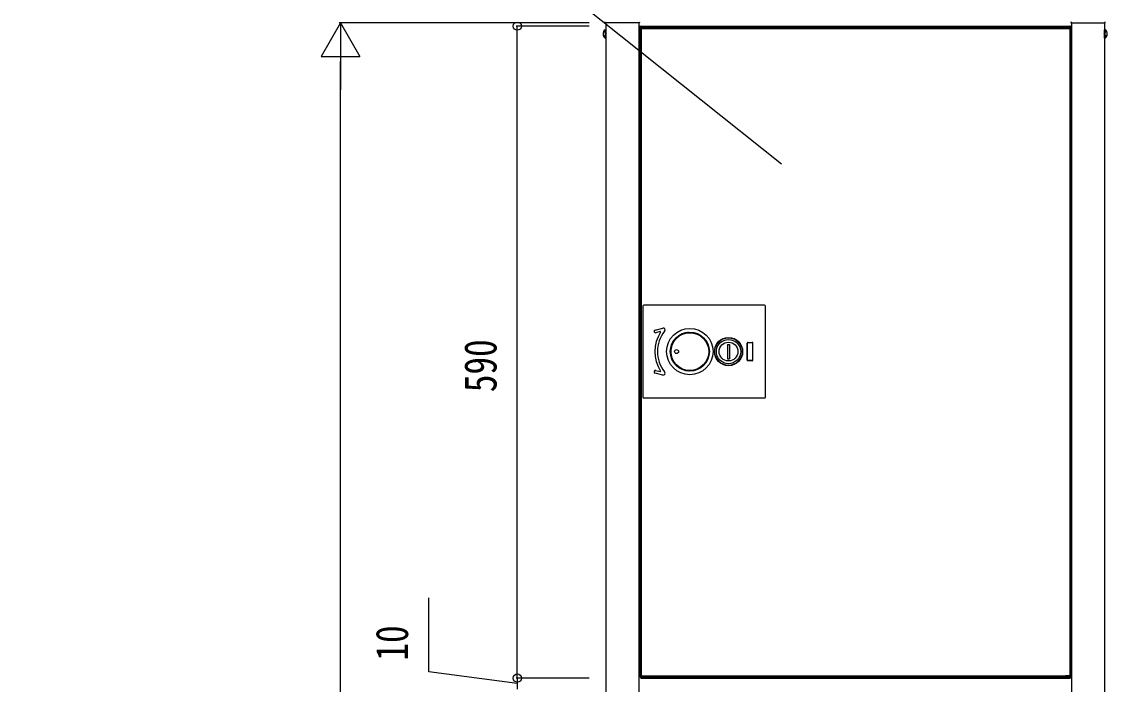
# Model space of a CAD drawing. Units: millimetres, scale not verified. Extents: x -2102 to 2102, y -1485 to 1485.
# Drawn here: x -1360 to -378, y -179 to 421 of the extents above; entities that cross this region are included whole.
import ezdxf
from ezdxf.enums import TextEntityAlignment as Align

# ---------------------------------------------------------------- set-up
doc = ezdxf.new("R2010")
doc.units = ezdxf.units.MM
doc.header["$LTSCALE"] = 8
doc.layers.add('0-3_YKK_A1', color=4, linetype='Continuous')
doc.layers.add('0-4_YKK_D', color=6, linetype='Continuous')
doc.styles.add('ＭＳ ゴシック', font='')
doc.styles.get('ＭＳ ゴシック').set_extended_font_data('MS Gothic')

msp = doc.modelspace()

# ---------------------------------------------------------------- linework, layer by layer
at = {"layer": '0-3_YKK_A1'}
for p, q in [((-832.641, 419.5), (-832.576, 420.561)), ((-831.642, 419.5), (-832.641, 419.5)), ((-832.499, 413.25), (-831.991, 413.25)), ((-801.991, 419.5), (-831.991, 419.5)), ((-831.991, 419.5), (-831.991, -1026.5)), ((-831.991, 413.25), (-831.991, 405.75)), ((-802.639, 419.5), (-831.642, 419.5)), ((-801.991, 419.5), (-801.991, -1026.5)), ((-801.491, 415.7), (-801.491, 416.5)), ((-801.491, 416.5), (-800.991, 416.5)), ((-801.491, 415.7), (-801.491, 415)), ((-800.991, 415.7), (-801.491, 415.7)), ((-801.491, 415.5), (-801.491, -171.5)), ((-800.691, 415.5), (-801.491, 415.5)), ((-801.491, 415.5), (-801.491, -171.5)), ((-800.691, 415.5), (-801.491, 415.5)), ((-801.491, 403.5), (-801.491, 415)), ((-800.991, 416.5), (-800.691, 416.5)), ((-800.991, 416.5), (-800.691, 416.5)), ((-800.991, 415.7), (-800.691, 415.7)), ((-800.991, 415.7), (-800.691, 415.7)), ((-800.491, 416.5), (-800.691, 416.5)), ((-800.691, 416.5), (-412.291, 416.5)), ((-800.691, 416.5), (-412.291, 416.5)), ((-800.691, 415.7), (-800.691, 415.5)), ((-800.691, 415.7), (-800.691, 415.5)), ((-800.691, 401.9), (-800.691, 415.5)), ((-800.691, 415.5), (-800.691, -171.5)), ((-800.691, 415.5), (-799.891, 415.5)), ((-800.691, 415.5), (-800.691, -171.5)), ((-800.691, 415.5), (-799.891, 415.5)), ((-800.691, 414.5), (-800.691, 414.3)), ((-800.691, 414.3), (-799.891, 414.3)), ((-800.491, 416.5), (-412.491, 416.5)), ((-800.491, 416.5), (-800.491, 415.7)), ((-799.891, 415.5), (-799.891, -171.5)), ((-799.891, 415.5), (-799.891, -171.5)), ((-799.891, 415.3), (-790.691, 415.3)), ((-799.891, 414.5), (-790.691, 414.5)), ((-799.891, 414.3), (-799.891, 414.5)), ((-799.891, 414.3), (-799.891, -172.3)), ((-790.691, 415.3), (-790.691, 414.5)), ((-790.62, 414.5), (-790.691, 414.5)), ((-790.62, 415.3), (-412.691, 415.3)), ((-790.62, 414.5), (-412.691, 414.5)), ((-422.791, 415.5), (-412.491, 415.5)), ((-419.491, 415.7), (-419.491, 416.5)), ((-419.491, 415.7), (-419.491, 416.5)), ((-415.491, 415.7), (-415.491, 416.5)), ((-415.491, 415.7), (-415.491, 416.5)), ((-411.491, 415.5), (-414.991, 415.5)), ((-411.491, 415.5), (-414.991, 415.5)), ((-412.691, 415.3), (-412.691, 414.5)), ((-412.491, 416.5), (-412.491, 415.7)), ((-412.491, 416.5), (-412.291, 416.5)), ((-412.491, 415.7), (-412.491, 415.5)), ((-412.491, 415.7), (-412.291, 415.7)), ((-411.991, 415.5), (-412.491, 415.5)), ((-411.991, 416.5), (-412.291, 416.5)), ((-411.991, 416.5), (-412.291, 416.5)), ((-412.291, 415.7), (-412.291, 415.5)), ((-412.291, 415.5), (-412.291, 401.9)), ((-411.991, 416.5), (-411.491, 416.5)), ((-411.991, 416.5), (-411.491, 416.5)), ((-411.491, 416.5), (-411.491, 415.7)), ((-411.491, 416.5), (-411.491, 415.7)), ((-411.491, 415.7), (-411.491, 415.5)), ((-411.491, 415.5), (-411.491, 415)), ((-411.491, 415.5), (-411.491, -171.5)), ((-411.491, 415.5), (-411.491, -171.5)), ((-411.491, 403.5), (-411.491, 415)), ((-410.991, 419.5), (-380.991, 419.5)), ((-410.991, 419.5), (-410.991, -1026.5)), ((-410.315, 419.5), (-381.311, 419.5)), ((-381.311, 419.5), (-380.313, 419.5)), ((-380.991, 419.5), (-380.991, -1026.5)), ((-380.991, 405.75), (-380.991, 413.25)), ((-380.313, 419.5), (-380.378, 420.561)), ((-801.491, 409.5), (-800.769, 408.25)), ((-801.491, 403.5), (-801.491, 409.5)), ((-801.491, 403.5), (-800.769, 404.75)), ((-800.769, 408.25), (-800.691, 408.25)), ((-800.769, 404.75), (-800.769, 408.25)), ((-800.769, 404.75), (-800.691, 404.75)), ((-799.891, 408.25), (-800.691, 408.25)), ((-799.891, 404.75), (-800.691, 404.75)), ((-412.291, 408.7), (-412.291, 363.7)), ((-412.291, 408.7), (-412.291, 363.7)), ((-411.491, 403.5), (-411.491, -172.5)), ((-380.482, 405.75), (-380.991, 405.75)), ((-800.691, 401.9), (-800.691, 401.5)), ((-800.691, 401.5), (-800.691, -171.7)), ((-412.291, 401.9), (-412.291, -172.5)), ((-411.491, 397), (-412.291, 397)), ((-411.491, 397), (-412.291, 397)), ((-411.491, 399.5), (-411.491, 400)), ((-411.491, 399.5), (-411.491, 400)), ((-411.491, 399.5), (-411.491, 397.5)), ((-411.491, 399.5), (-411.491, 397.5)), ((-798.491, 163), (-798.491, 81)), ((-688.491, 164), (-797.491, 164)), ((-687.491, 81), (-687.491, 163)), ((-787.34, 141.505), (-780.548, 143.198)), ((-782.766, 140.068), (-786.735, 139.079)), ((-722.019, 128.501), (-722.032, 115.501)), ((-722.019, 128.501), (-720.019, 128.499)), ((-720.019, 128.499), (-720.032, 115.499)), ((-704.025, 114.25), (-704.025, 129.75)), ((-703.925, 114.35), (-703.925, 129.65)), ((-703.525, 130.25), (-699.525, 130.25)), ((-703.425, 130.15), (-699.625, 130.15)), ((-699.125, 114.35), (-699.125, 129.65)), ((-699.025, 114.25), (-699.025, 129.75)), ((-722.032, 115.501), (-720.032, 115.499)), ((-699.525, 113.75), (-703.525, 113.75)), ((-699.625, 113.85), (-703.425, 113.85)), ((-780.548, 100.802), (-787.34, 102.495)), ((-786.735, 104.921), (-782.766, 103.932)), ((-797.491, 80), (-688.491, 80)), ((-412.291, -119.7), (-412.291, -164.7)), ((-412.291, -119.7), (-412.291, -164.7)), ((-411.491, -131.4), (-412.291, -131.4)), ((-411.491, -131.4), (-412.291, -131.4)), ((-411.491, -128.9), (-411.491, -128.4)), ((-411.491, -128.9), (-411.491, -128.4)), ((-411.491, -128.9), (-411.491, -130.9)), ((-411.491, -128.9), (-411.491, -130.9)), ((-800.691, -171.5), (-801.491, -171.5)), ((-800.691, -171.5), (-801.491, -171.5)), ((-800.991, -172.5), (-801.491, -172.5)), ((-800.991, -172.5), (-801.491, -172.5)), ((-800.991, -171.7), (-800.691, -171.7)), ((-800.991, -171.7), (-800.691, -171.7)), ((-800.991, -172.5), (-800.691, -172.5)), ((-800.991, -172.5), (-800.691, -172.5)), ((-800.691, -171.5), (-799.891, -171.5)), ((-800.691, -171.5), (-799.891, -171.5)), ((-800.691, -172.7), (-800.691, -171.7)), ((-800.691, -171.7), (-800.691, -172.5)), ((-800.691, -171.7), (-800.691, -172.5)), ((-800.691, -172.3), (-796.191, -172.3)), ((-412.291, -172.5), (-800.691, -172.5)), ((-412.291, -172.5), (-800.691, -172.5)), ((-799.891, -172.7), (-799.891, -172.3)), ((-799.891, -173.5), (-412.491, -173.5)), ((-785.691, -171.9), (-798.691, -171.9)), ((-796.191, -172.3), (-796.191, -172.5)), ((-796.191, -172.7), (-796.17, -172.7)), ((-794.691, -171.7), (-761.691, -171.7)), ((-793.691, -173.5), (-792.441, -172.778)), ((-787.691, -173.5), (-793.691, -173.5)), ((-792.441, -171.9), (-792.441, -172.7)), ((-792.441, -172.778), (-792.441, -172.7)), ((-788.941, -172.778), (-792.441, -172.778)), ((-788.941, -171.9), (-788.941, -172.7)), ((-788.941, -172.778), (-788.941, -172.7)), ((-787.691, -173.5), (-788.941, -172.778)), ((-785.691, -171.9), (-785.62, -171.9)), ((-785.691, -172.7), (-785.62, -172.7)), ((-412.691, -171.9), (-785.62, -171.9)), ((-413.091, -172.7), (-785.62, -172.7)), ((-418.291, -171.7), (-451.291, -171.7)), ((-425.291, -173.5), (-424.041, -172.778)), ((-424.041, -171.9), (-424.041, -172.7)), ((-424.041, -172.778), (-420.541, -172.778)), ((-420.541, -171.9), (-420.541, -172.7)), ((-419.291, -173.5), (-420.541, -172.778)), ((-416.591, -173.5), (-420.091, -173.5)), ((-419.991, -172.5), (-419.991, -171.7)), ((-419.991, -172.5), (-419.991, -171.7)), ((-411.491, -171.5), (-416.221, -171.5)), ((-411.491, -171.5), (-416.221, -171.5)), ((-416.091, -172.7), (-412.291, -172.7)), ((-415.991, -172.5), (-415.991, -171.7)), ((-415.991, -172.5), (-415.991, -171.7)), ((-415.591, -172.5), (-415.591, -171.7)), ((-412.291, -171.7), (-415.591, -171.7)), ((-412.691, -171.9), (-412.691, -172.7)), ((-412.491, -173.5), (-412.291, -173.5)), ((-412.291, -171.7), (-412.291, -171.5)), ((-412.291, -171.7), (-412.291, -171.5)), ((-411.491, -171.7), (-412.291, -171.7)), ((-412.291, -171.7), (-412.291, -172.5)), ((-411.991, -171.7), (-412.291, -171.7)), ((-412.291, -171.7), (-412.291, -172.5)), ((-411.991, -171.7), (-412.291, -171.7)), ((-412.291, -172.7), (-412.291, -172.5)), ((-411.991, -172.5), (-412.291, -172.5)), ((-411.991, -172.5), (-412.291, -172.5)), ((-411.991, -172.5), (-411.491, -172.5)), ((-411.991, -172.5), (-411.491, -172.5)), ((-411.491, -172.7), (-411.491, -172.5))]:
    msp.add_line(p, q, dxfattribs=at)
for points in [[(-832.499, 413.25), (-832.499, 405.75), (-831.991, 405.75)], [(-801.705, 420.561), (-801.641, 419.5), (-802.639, 419.5)], [(-801.491, 415.7), (-801.491, 416.5), (-800.991, 416.5)], [(-800.991, 415.5), (-800.491, 415.5), (-800.491, 415.7), (-412.491, 415.7)], [(-800.491, 415.7), (-800.691, 415.7), (-800.691, 415.5)], [(-800.691, 415.7), (-412.291, 415.7), (-412.291, 415.5), (-412.291, -171.5)], [(-800.691, 415.7), (-412.291, 415.7), (-412.291, 415.5), (-412.291, -171.5)], [(-790.62, 414.5), (-790.62, 415.3), (-790.691, 415.3)], [(-411.248, 420.561), (-411.313, 419.5), (-410.315, 419.5)], [(-380.482, 405.75), (-380.482, 413.25), (-380.991, 413.25)], [(-834, 411.55), (-832.144, 410.645), (-831.535, 409.5)], [(-834, 407.45), (-832.144, 408.355), (-831.535, 409.5)], [(-800.691, 401.5), (-801.491, 401.5), (-801.491, 403.5)], [(-378.981, 411.55), (-380.837, 410.645), (-381.446, 409.5)], [(-378.981, 407.45), (-380.837, 408.355), (-381.446, 409.5)], [(-412.291, 400), (-411.491, 400), (-411.491, 400.5)], [(-412.291, 400), (-411.491, 400), (-411.491, 400.5)], [(-411.491, 396.5), (-411.491, 397), (-411.491, 397.5)], [(-411.491, 396.5), (-411.491, 397), (-411.491, 397.5)], [(-757.206, 139.282), (-758.024, 139.206), (-758.836, 139.093), (-759.643, 138.941), (-760.44, 138.751), (-761.227, 138.524), (-762.001, 138.262), (-762.755, 137.965), (-763.493, 137.635), (-764.213, 137.272), (-764.916, 136.875), (-765.603, 136.444), (-766.272, 135.978), (-766.919, 135.481), (-767.539, 134.957), (-768.132, 134.406), (-768.697, 133.829), (-769.236, 133.225), (-769.747, 132.594), (-770.232, 131.936), (-770.685, 131.256), (-771.103, 130.558), (-771.487, 129.844), (-771.837, 129.114), (-772.151, 128.368), (-772.432, 127.606), (-772.678, 126.829), (-772.887, 126.037), (-773.058, 125.24), (-773.192, 124.439), (-773.287, 123.635), (-773.344, 122.827), (-773.364, 122.015), (-773.345, 121.199), (-773.288, 120.381), (-773.192, 119.566), (-773.058, 118.759), (-772.887, 117.964), (-772.68, 117.18), (-772.437, 116.408)], [(-757.408, 139.092), (-758.209, 139.008), (-759.006, 138.886), (-759.794, 138.727), (-760.573, 138.531), (-761.342, 138.299), (-762.096, 138.032), (-762.832, 137.733), (-763.55, 137.4), (-764.251, 137.036), (-764.935, 136.64), (-765.602, 136.211), (-766.251, 135.749), (-766.881, 135.256), (-767.484, 134.736), (-768.061, 134.191), (-768.611, 133.621), (-769.134, 133.025), (-769.631, 132.405), (-770.101, 131.758), (-770.542, 131.088), (-770.95, 130.4), (-771.324, 129.697), (-771.664, 128.979), (-771.97, 128.247), (-772.243, 127.499), (-772.481, 126.737), (-772.685, 125.96), (-772.852, 125.176), (-772.981, 124.389), (-773.074, 123.599), (-773.13, 122.807), (-773.149, 122.012), (-773.131, 121.214), (-773.075, 120.413), (-772.982, 119.616), (-772.853, 118.829), (-772.688, 118.052), (-772.488, 117.285), (-772.252, 116.528)], [(-772.437, 116.408), (-772.158, 115.648), (-771.842, 114.899), (-771.49, 114.163), (-771.103, 113.442), (-770.684, 112.743), (-770.235, 112.069), (-769.756, 111.417), (-769.247, 110.788), (-768.708, 110.182), (-768.138, 109.6), (-767.539, 109.043), (-766.918, 108.518), (-766.276, 108.025), (-765.614, 107.564), (-764.931, 107.134), (-764.228, 106.736), (-763.504, 106.37), (-762.76, 106.037), (-761.999, 105.738), (-761.226, 105.475), (-760.44, 105.249), (-759.642, 105.059), (-758.836, 104.907), (-758.023, 104.794), (-757.206, 104.718)], [(-772.252, 116.528), (-771.981, 115.781), (-771.674, 115.043), (-771.331, 114.317), (-770.954, 113.607), (-770.544, 112.916), (-770.103, 112.245), (-769.634, 111.599), (-769.137, 110.979), (-768.614, 110.383), (-768.064, 109.813), (-767.487, 109.267), (-766.883, 108.746), (-766.254, 108.253), (-765.605, 107.791), (-764.939, 107.363), (-764.255, 106.966), (-763.554, 106.601), (-762.835, 106.269), (-762.098, 105.968), (-761.343, 105.701), (-760.574, 105.469), (-759.795, 105.273), (-759.006, 105.114), (-758.209, 104.992), (-757.408, 104.908)], [(-758.412, 105.021), (-758.212, 104.993), (-758.011, 104.968), (-757.81, 104.946), (-757.609, 104.926), (-757.408, 104.908)], [(-412.291, -128.4), (-411.491, -128.4), (-411.491, -127.9)], [(-412.291, -128.4), (-411.491, -128.4), (-411.491, -127.9)], [(-411.491, -131.9), (-411.491, -131.4), (-411.491, -130.9)], [(-411.491, -131.9), (-411.491, -131.4), (-411.491, -130.9)], [(-801.491, -172.5), (-801.491, -171.7), (-800.991, -171.7)], [(-801.491, -172.5), (-801.491, -171.7), (-800.991, -171.7)], [(-412.291, -171.7), (-800.691, -171.7), (-800.691, -171.5)], [(-412.291, -171.7), (-800.691, -171.7), (-800.691, -171.5)], [(-799.891, -172.7), (-796.491, -172.7), (-785.691, -172.7)], [(-411.491, -172.5), (-411.491, -171.7), (-411.991, -171.7)], [(-411.491, -172.5), (-411.491, -171.7), (-411.991, -171.7)]]:
    msp.add_lwpolyline(points, dxfattribs=at)
for centre, radius in [((-756.025, 122), 21), ((-755.991, 122), 17.685), ((-756.025, 122), 17.5), ((-756.025, 122), 17.112), ((-721.025, 122), 12.75), ((-720.991, 122), 12.75), ((-720.991, 122), 12.75), ((-721.025, 122), 12.5), ((-721.025, 122), 11), ((-721.025, 122), 8.5), ((-767.991, 122), 1.75)]:
    msp.add_circle(centre, radius, dxfattribs=at)
for centre, radius, start, end in [((-829.964, 409.5), 4.527, 124.06671, 235.93329), ((-800.691, 415.7), 0.8, 90, 180), ((-800.991, 415), 0.5, 90, 180), ((-799.891, 414.5), 0.8, 90, 180), ((-412.291, 415.7), 0.8, 0, 90), ((-411.991, 415), 0.5, 0, 90), ((-383.017, 409.5), 4.527, 304.06671, 55.93329), ((-797.491, 163), 1, 90, 180), ((-688.491, 163), 1, 0, 90), ((-787.037, 140.292), 1.25, 104, 284), ((-756.025, 122), 31.75, 146.31167, 213.68833), ((-756.025, 122), 29.25, 141.02124, 218.97876), ((-782.693, 139.777), 0.3, 326.31167, 104), ((-780.124, 141.5), 1.75, 321.02124, 104), ((-734.707, 115.178), 32.972, 133.02751, 133.50945), ((-703.525, 129.75), 0.5, 90, 180), ((-703.425, 129.65), 0.5, 90, 180), ((-699.625, 129.65), 0.5, 0, 90), ((-699.525, 129.75), 0.5, 0, 90), ((-703.525, 114.25), 0.5, 180, 270), ((-703.425, 114.35), 0.5, 180, 270), ((-699.625, 114.35), 0.5, 270, 0), ((-699.525, 114.25), 0.5, 270, 0), ((-787.037, 103.708), 1.25, 76, 256), ((-782.693, 104.223), 0.3, 256, 33.68833), ((-780.124, 102.5), 1.75, 256, 38.97876), ((-734.707, 128.822), 32.972, 226.49055, 226.97249), ((-797.491, 81), 1, 180, 270), ((-688.491, 81), 1, 270, 0), ((-799.891, -172.7), 0.8, 180, 270), ((-798.691, -171.9), 0.8, 180, 270), ((-795.191, -172.5), 1, 180, 270), ((-792.891, -172.5), 1, 270, 0), ((-420.091, -172.5), 1, 180, 270), ((-416.591, -172.5), 1, 270, 0), ((-412.291, -172.7), 0.8, 270, 0)]:
    msp.add_arc(centre, radius, start, end, dxfattribs=at)
at = {"layer": '0-4_YKK_D'}
for p, q in [((-1071.991, 419.5), (-1089.491, 389.189)), ((-846.991, 419.5), (-1072.991, 419.5)), ((-1071.991, 419.5), (-1054.491, 389.189)), ((-1071.991, 419.5), (-1071.991, 358.878)), ((-846.991, 416.5), (-912.991, 416.5)), ((-911.991, -173.5), (-911.991, 416.5)), ((-1089.491, 389.189), (-1054.491, 389.189)), ((-1071.991, -995.5), (-1071.991, 384.5)), ((-911.991, -173.5), (-911.991, -158.5)), ((-846.991, -173.5), (-912.991, -173.5)), ((-856.854, -173.5), (-912.991, -173.5)), ((-911.991, -173.5), (-911.991, -183.5)), ((-911.991, -173.5), (-911.991, -183.5))]:
    msp.add_line(p, q, dxfattribs=at)
for points in [[(-673.091, 291.588), (-1036.391, 581.5), (-1360.177, 581.5)], [(-911.991, -178.5), (-991.991, -167.7), (-991.991, -100.767)]]:
    msp.add_lwpolyline(points, dxfattribs=at)
for centre in [(-911.991, 416.5), (-911.991, -173.5), (-911.991, -173.5)]:
    msp.add_circle(centre, 3.75, dxfattribs=at)

# ---------------------------------------------------------------- texts
at = {"layer": '0-4_YKK_D', "style": 'ＭＳ ゴシック', "width": 0.8}
for s, p in [('590', (-921.991, 85.233)), ('10', (-1001.991, -157.7))]:
    msp.add_text(s, height=29.33, rotation=90, dxfattribs=at).set_placement(p, align=Align.BOTTOM_LEFT)

doc.saveas('drawing.dxf')
